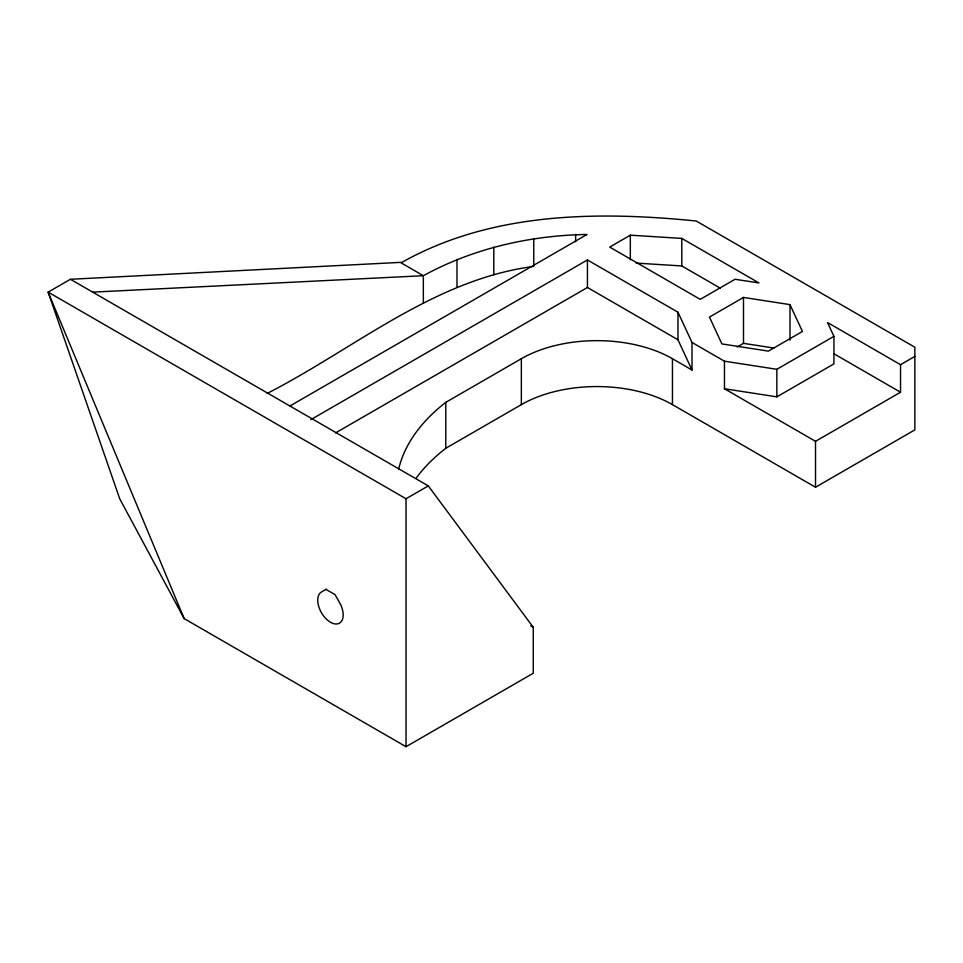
<?xml version="1.0" encoding="UTF-8"?>
<svg xmlns="http://www.w3.org/2000/svg" width="963" height="963" viewBox="0 0 963 963"><rect width="100%" height="100%" fill="white"/><g stroke="black" fill="none" stroke-linecap="round" stroke-linejoin="round"><path stroke-width="1.44" d="M70.419 279.282L48.15 292.138L119.725 498.762L184.138 618.595L406.025 746.698L533.273 673.233L533.273 627.322L428.294 485.894L70.419 279.282L402.053 262.297C491.202 212.137 597.144 211.029 696.225 221.008L914.85 347.234L914.85 429.883L815.517 487.23L672.451 404.629A106.845 61.692 0 0 0 521.344 404.629L445.797 448.252A250.103 144.39 0 0 0 416.317 477.925M267.16 393.434C353.975 349.063 432.784 280.329 532.334 266.595M290.032 405.941L587.009 234.478C530.3 235.369 473.278 248.346 423.347 275.707L92.689 292.138M310.844 419.639L587.442 259.95L677.964 312.217L692 342.455L692 370.009L672.451 358.718A106.845 61.692 0 0 0 521.344 358.718L445.797 402.329A250.103 144.39 0 0 0 398.67 469.089M630.332 235.177L609.711 247.094L700.233 299.361L735.058 279.258L758.976 282.953L681.804 238.403L630.332 235.177L630.332 259.829M335.521 432.941L587.442 287.492L677.964 339.758L692 370.009M743.496 297.435L709.454 317.08L721.913 343.923L768.414 351.122L802.444 331.465L789.985 304.621L743.496 297.435L743.496 343.346L737.189 346.993M184.138 618.595L48.15 292.138L406.025 498.75L428.294 485.894M326.421 589.127L321.473 591.992A17.996 10.388 60 0 0 321.473 612.769A17.996 10.388 60 0 0 339.47 623.157A17.996 10.388 60 0 0 339.47 602.381L334.98 594.592L325.976 589.392M692 342.455L724.465 361.197L776.852 369.298L833.934 336.34L827.53 322.533L900.537 364.688L914.85 356.418M724.465 361.197L724.465 388.751L776.852 396.852L833.934 363.894L833.934 336.34M724.465 388.751L815.517 441.319L900.537 392.23L900.537 364.688M636.218 263.092L681.804 265.944L720.384 288.226M743.496 343.346L774.011 348.064M833.934 353.782L900.537 392.23M401.077 262.851L423.347 275.707L423.347 303.261M530.794 625.89L533.273 627.322M815.517 441.319L815.517 487.23M789.985 304.621L789.985 340.168M776.852 369.298L776.852 396.852M681.804 238.403L681.804 265.944M677.964 312.217L677.964 339.758M672.451 358.718L672.451 404.629M587.442 259.95L587.442 287.492M575.633 234.478L575.633 241.737M533.755 238.74L533.755 266.294M521.344 358.718L521.344 404.629M493.802 247.142L493.802 274.696M456.98 259.42L456.98 286.962M445.797 402.329L445.797 448.252M406.025 498.75L406.025 746.698"/></g></svg>
